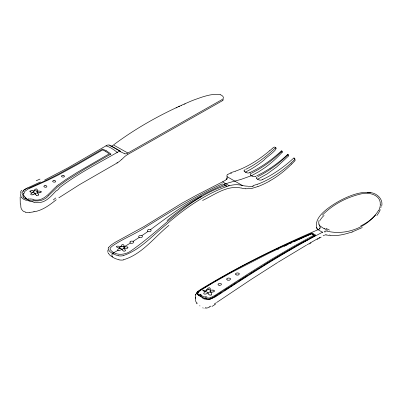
<?xml version="1.0" encoding="UTF-8"?>
<svg xmlns="http://www.w3.org/2000/svg" width="402" height="402" viewBox="0 0 402 402"><rect width="100%" height="100%" fill="white"/><g stroke="black" fill="none" stroke-linecap="round" stroke-linejoin="round"><path stroke-width="0.6" d="M32.954 192.483L32.989 192.02M116.635 246.577L116.756 246.949M196.95 303.862L195.633 300.982L195.397 297.058M195.382 298.369L195.462 294.028L195.402 295.033L195.442 294.299M205.482 291.802L206.593 289.978M20.145 197.02L20.276 203.955M22.537 194.171L22.562 193.885M20.693 204.015L20.874 207.231A16.105 11.256 -20.8 0 0 21.673 209.452L23.311 211.286L25.592 212.125M320.133 227.366L319.6 225.567M119.62 248.175L119.645 247.913M380.232 204.739C381.196 194.875 368.755 191.739 361.137 193.89C346.68 197.206 332.806 204.517 322.374 215.135M210.497 292.048L210.341 290.204M381.674 206.286C383.503 198.985 376.604 192.844 369.745 192.518M23.788 193.729L24.939 191.292L27.954 189.101L48.019 180.126L58.647 174.84L77.274 164.629L102.605 149.941L105.274 151.177M210.316 289.425L210.341 289.294A5.507 3.06 -11.7 0 0 210.341 288.822L210.331 288.777A4.146 2.301 -11.7 0 0 210.191 288.37A2.548 1.412 -11.3 0 0 209.99 288.128L209.844 288.013M37.291 192.9L37.446 191.834L37.059 191.267M205.829 291.601C207.553 292.038 207.899 293.244 209.904 291.907M381.001 207.176L380.89 207.653M34.265 190.558L34.25 190.613A5.588 2.98 0.2 0 0 34.205 190.89M319.077 220.447L318.736 222.396L318.942 224.06M41.225 191.97L40.713 192.442A2.864 1.839 6.3 0 1 40.446 192.558M125.278 250.712L125.057 250.994A0.764 0.442 0.3 0 1 124.57 251.155L123.911 251.084M34.316 190.412L34.351 190.327A5.759 3.025 -2.5 0 1 34.497 190.091M380.267 209.633L380.061 210.151M288.048 155.398L288.023 154.468L287.641 154.519A109.635 64.039 -59.2 0 1 270.129 168.302M379.95 210.407L379.719 210.919M379.599 211.176L379.337 211.698M319.886 228.14L319.55 228.658M349.765 196.075C341.594 199.367 333.846 203.749 326.891 209.151C321.469 213.527 314.972 219.728 316.615 227.426M378.307 210.774C367.855 227.678 345.584 235.914 326.479 231.024A4.784 4.347 15.9 0 0 325.072 231.15L324.218 231.401M379.197 211.97L378.9 212.502M21.256 192.548L20.693 194.101L20.874 195.995M378.749 212.769L376.865 215.567M227.401 174.468L227.085 175.031A13 5.311 11.5 0 0 226.954 175.634A14.583 5.955 11.5 0 0 227.029 176.483L227.306 178.553L225.427 180.171M108.736 247.3L111.304 244.868L115.284 242.24L143.931 226.602L182.056 203.136L196.9 195L223.09 181.578M23.472 191.774L23.894 191.292M197.447 292.214L197.508 292.143A6.065 2.286 -14.7 0 0 196.367 293.832M211.452 294.867L211.316 294.988A0.864 0.618 11.7 0 1 210.613 295.123M245.23 172.172C252.074 168.855 258.491 164.674 264.34 159.815C265.104 157.911 280.204 148.413 275.048 147.253A1.256 0.915 -18.4 0 0 274.264 147.127A1.367 0.99 -18.1 0 0 273.35 147.549L272.857 148.006M251.742 175.563L258.667 171.795L265.029 167.604A90.123 51.406 -60.8 0 0 282.149 152.308C283.294 151.524 281.174 150.237 281.214 151.288M287.641 154.519L288.375 155.006L288.571 155.956L276.671 166.936L267.325 173.805L257.491 179.327M56.27 190.679C50.702 196.719 44.155 204.638 34.848 202.121M291.726 164.066L294.767 160.951A1.327 1 -23.9 0 0 294.892 159.609M121.515 159.694L124.53 156.78A6.331 1.794 -41.9 0 1 127.268 154.78M48.722 195.472L57.612 186.94L66.978 180.091L85.571 168.569L110.977 154.021L106.234 150.71M48.707 195.488C44.918 200.171 38.692 201.809 32.924 200.472M293.957 160.318L294.525 159.775A1.367 0.995 -17.8 0 0 294.917 159.021M293.787 160.478L291.078 162.981M168.946 225.361C154.262 237.19 142.157 254.295 123.449 259.772M272.687 148.167L269.802 150.695M197.975 291.696C234.1 268.858 272.943 249.667 312.032 233.034M58.818 188.307C76.782 174.187 97.344 163.82 117.098 152.489M56.923 186.051C49.833 191.839 43.793 202.432 33.09 199.623M198.538 292.465L198.854 292.209M56.27 199.734C49.878 204.859 43.084 210.04 34.848 211.653M58.295 184.95L66.059 179.433L76.777 172.654L109.243 153.825L105.319 151.202M113.073 145.283L111.329 146.097L109.57 145.303M204.558 292.37C201.93 294.304 205.945 294.696 207.125 293.385M58.818 197.824L79.566 184.624L117.283 162.895M148.454 229.557A1.819 1.156 -6.1 0 1 150.539 229.637C166.549 217.768 182.508 205.708 200.136 196.282A309.681 178.795 -60 0 1 225.944 183.82L226.718 183.498A49.521 28.592 -60 0 1 229.2 182.619L240.778 179.478M23.497 190.322L28.286 187.578L40.461 181.95M147.991 231.457L141.831 235.683A1.854 1.141 -4.2 0 0 139.213 235.798A1.854 1.156 -3.7 0 0 139.223 237.431L133.052 241.396A1.854 1.105 -2.3 0 0 130.539 241.391M200.352 290.42L213.557 282.495L231.622 272.395L269.983 252.717L290.892 242.838L311.6 233.627L314.113 235.075L292.651 246.873L271.41 259.345L250.411 272.43L215.196 295.234L210.306 297.807M216.728 302.435L250.913 279.586L277.722 262.446M216.181 302.801L214.271 304.063M270.134 168.332L263.436 172.408L256.697 175.845M229.175 287.43L226.452 289.199M230.537 286.551L232.346 285.375M224.683 290.35L225.999 289.495M233.25 284.787L235.954 283.028M238.205 281.571L244.044 277.792M219.457 293.731L220.472 293.078M220.723 292.912L221.386 292.485M244.486 277.506L245.381 276.933M245.828 276.646L247.612 275.501M218.949 294.058L219.206 293.892M207.246 293.309L207.321 293.259A6.08 3.809 0.8 0 0 207.568 293.078A5.653 3.523 0.4 0 0 207.869 292.822M217.361 295.601C251.747 273.139 286.314 250.823 322.891 232.034M200.296 289.626C237.969 266.737 277.581 247.114 318.052 229.703L318.495 229.497M249.396 274.355L252.064 272.651M217.477 295.008L215.191 296.455M252.511 272.37L253.401 271.802M253.848 271.521L256.104 270.094M216.683 296.033L214.105 297.601M257.014 269.521L259.295 268.089M208.231 288.209L208.945 287.902M223.125 181.558L225.296 180.247M260.205 267.521L262.029 266.38M214.954 296.601L214.487 296.892M278.234 262.124L306.53 245.084M263.848 265.25L267.039 263.285M133.047 241.396A1.854 1.121 -1.8 0 1 133.067 242.974A1.854 1.121 -1.8 0 1 130.449 243.039L123.811 247.009M122.042 244.853L122.705 244.597A0.764 0.447 -0.7 0 1 123.193 244.627L123.776 245.019A2.874 1.683 -0.7 0 1 123.952 245.346M267.496 263.008L274.239 258.908M274.727 258.617L276.204 257.727M109.027 145.047L107.902 144.971L106.61 145.484L68.008 167.81L44.652 180.046M276.697 257.436L295.48 246.506M127.298 154.72L222.547 100.641A4.653 2.734 0.9 0 0 222.708 100.505M213.959 291.515L214.417 291.063A0.819 0.558 4 0 0 214.316 290.646L214.105 290.475M117.861 162.564L117.374 162.845M202.573 200.467C214.336 194.875 227.241 184.915 241.16 188.046M307.063 244.768L308.671 243.838M309.736 243.22L317.756 238.622M205.131 291.993L205.412 291.837M308.982 244.029L310.972 242.878M269.858 180.875L273.385 178.784A88.008 50.18 -60.9 0 0 274.797 177.85A89.49 50.979 -60.8 0 0 291.711 164.031M317.133 239.366L321.203 237.069M318.826 238.014L319.897 237.411M296.686 245.672L314.912 235.828A1.171 0.99 -1.8 0 1 314.731 235.793M118.912 250.531L117.871 250.406L113.414 252.843M117.143 152.469L117.861 152.092M307.897 239.607C275.018 256.878 244.21 277.697 212.854 297.5A30.507 23.06 19.3 0 1 212.241 297.817L210.764 298.45M244.527 170.071L244.994 169.84M309.952 238.351L315.761 235.24L315.404 234.989M362.308 227.547L352.654 231.738M113.073 253.024C108.947 256.838 116.027 259.094 118.987 259.647M212.814 297.862L212.377 298.088M210.864 306.083L209.105 306.902M35.044 193.468L37.084 192.865M28.582 188.216L47.406 179.724L58.848 173.955L78.048 163.353L102.575 149.102L106.153 150.665M251.833 173.071L258.416 169.508L264.928 165.322A109.635 62.496 -60.8 0 0 281.923 151.192M240.984 179.423L251.672 175.599L251.868 176.156M251.461 173.252L250.818 173.563A2.422 1.221 5.6 0 0 250.592 175.011M257.325 176.96L256.984 177.121A2.367 1.191 5.6 0 0 256.783 178.563M277.707 249.376L278.787 248.858M284.129 246.315L288.194 244.411M250.567 172.272L250.014 172.523M262.898 179.387L262.204 179.709M290.224 243.461L291.746 242.758M205.698 291.696L205.723 291.686A5.739 2.487 -1.6 0 1 205.115 291.641M293.782 241.818L296.827 240.426M297.334 240.195L300.379 238.818M249.803 172.619L249.456 172.775M255.933 176.197L255.657 176.317M262.134 179.739L261.481 180.001A2.447 1.291 5.7 0 1 258.893 179.86A3.11 1.568 5.6 0 1 258.325 179.583L257.159 178.905A3.11 1.563 5.7 0 1 256.697 178.583M300.887 238.587L303.927 237.225M304.435 236.999L307.48 235.652M307.987 235.431L311.535 233.874M220.432 187.382C185.543 200.704 161.147 229.929 131.208 250.702C124.937 255.451 115.093 255.918 110.294 249.677C109.213 248.426 111.439 246.908 112.294 246.074C121.208 239.858 131.364 235.738 140.69 230.2C167.307 213.819 193.734 197.035 222.155 183.86L222.753 184.191M203.256 290.068L202.995 290.184A0.864 0.392 -10.6 0 0 202.708 290.556M220.577 187.322L226.135 185.252M257.938 186.513L251.295 188.603L245.501 188.769M350.157 195.93C356.499 193.503 363.343 191.674 370.182 192.558L367.297 192.312M257.592 184.166L252.933 185.694M235.265 171.277L230.512 172.744M351.519 232.13C344.549 234.421 337.177 236.23 329.796 235.441M32.858 194.704L32.748 194.739A3.658 2.151 1.4 0 1 32.456 194.804L32.371 194.829A2.713 1.578 1.2 0 1 32.034 194.88L30.838 194.704L30.818 193.93A4.497 2.477 -2.1 0 1 31.482 193.322M34.823 190.754L36.1 190.749M210.668 299.153L208.879 299.52M241.934 185.417C237.024 183.99 231.833 184.764 227.08 186.412C204.196 194.608 184.036 209.045 165.825 224.889C152.257 235.748 140.117 250.044 123.168 255.632M123.434 248.737L123.394 248.748A2.301 0.598 -22.6 0 0 122.937 248.853M178.955 106.615L178.975 106.615A0.864 0.739 67.4 0 0 178.694 106.731M179.835 106.213L179.855 106.213A0.864 0.739 67.9 0 0 179.573 106.324M33.195 211.98L29.884 212.367M208.151 289.49L208.598 289.465M184.302 104.239L184.292 104.239A0.864 0.749 70.3 0 0 184.061 104.319M38.919 192.885L38.205 192.935M212.055 292.003L211.703 292.033M211.331 290.063L210.633 290.143A5.713 3.623 0 0 0 210.13 290.249M206.03 307.681L205.382 307.711M122.148 246.31L122.243 246.31A2.035 2.02 -83.7 0 1 123.55 246.707A0.915 0.769 41 0 1 123.736 246.934M38.924 191.086L39.044 191.091A4.447 2.97 1.9 0 1 40.064 191.171M247.738 186.206L246.29 186.116A13 5.311 11.6 0 1 244.813 185.945A14.583 5.96 11.6 0 1 242.828 185.603L242.135 185.463M326.208 234.979L329.017 235.346M212.492 290.058L212.593 290.063A4.11 2.985 0.7 0 1 213.311 290.159M32.522 190.744L33.853 191M121.565 249.411L121.801 249.431A0.819 0.598 -18.5 0 1 121.937 249.34M32.617 192.452L32.813 192.543A6.251 3.462 -2.1 0 0 32.607 192.618A5.889 3.236 -2.3 0 0 32.205 192.819L31.798 193.055A5.864 3.216 -2.4 0 0 31.472 193.287M32.451 192.427L32.11 192.372M205.186 291.54L204.859 291.48M33.195 201.884L29.884 201.261M118.701 255.757C114.846 254.928 110.585 253.23 108.374 249.793M30.316 199.211L28.356 198.809M204.688 291.445L204.161 291.324M242.431 185.528L227.075 176.659M124.072 248.667L124.123 248.677A1.442 0.703 -38.5 0 0 123.871 248.627M120.706 246.722L120.756 246.733A1.442 0.874 -89.4 0 0 120.494 246.717L120.434 246.743A2.111 1.337 72.4 0 0 120.193 246.838M28.658 199.704L27.637 199.452M31.472 192.226L31.17 192.146M236.708 274.958L236.773 274.973A1.809 1.116 3.7 0 0 238.738 274.807M227.869 280.109L227.939 280.129A1.844 1.146 3.2 0 0 229.849 280.003M127.223 247.009L127.901 247.341A0.764 0.447 -0.5 0 1 127.957 247.627L127.529 248.019A2.779 1.643 0 0 1 127.158 248.19M210.472 295.093L209.97 294.907M31.085 192.121L31.115 192.126A4.658 1.945 0.6 0 1 30.673 191.99M205.734 299.168L205.07 298.937M124.53 153.649L121.515 152.207A6.879 5.342 -87.3 0 0 117.826 151.931M25.592 200.101L23.311 199.075L21.668 197.528M220.376 94.746C222.055 95.224 224.617 97.284 222.854 99.003A4.869 2.764 -0.9 0 1 222.371 99.4L127.298 153.363A6.331 4.864 -87.4 0 1 124.514 153.735M25.733 198.859L25.452 198.744M36.768 195.533L37.492 195.739A0.819 0.543 9 0 0 37.853 195.704A0.94 0.628 9.4 0 0 38.255 195.432L38.411 195.091A2.628 1.744 6.3 0 0 38.431 194.875M312.098 233.07L315.284 234.904M209.779 287.978L209.542 287.892A0.819 0.422 -8.5 0 0 208.945 287.907M36.778 189.076L36.552 188.985A0.744 0.397 -5.4 0 0 36.265 188.95A0.965 0.492 -5.4 0 0 35.683 189.071L35.25 189.287A2.869 1.452 -5.5 0 0 35.044 189.437M36.381 190.865L36.889 191.297M204.457 298.4L203.261 297.756M110.389 145.805L120.575 151.368L112.042 146.338M318.113 229.733L322.479 232.255M214.03 290.43L213.794 290.319A2.553 1.829 1 0 0 213.367 290.174M327.404 230.341L324.228 228.507M33.225 192.538L33.567 192.739M203.211 297.545L202.487 297.143M127.906 153.031L113.459 144.981C137.479 126.972 164.101 112.459 191.739 100.817A153.072 86.817 -0.9 0 1 194.553 99.721L201.794 97.173A67.028 38.014 -0.9 0 1 206.326 95.842L208.407 95.324A38.27 21.708 -0.9 0 1 209.995 94.978L214.361 94.314L218.286 94.299A6.538 3.708 -0.9 0 1 220.376 94.741M40.939 191.478L40.542 191.307A2.452 1.633 2 0 0 40.28 191.236M311.706 233.939L312.128 234.175M203.583 296.716L203.095 296.44M199.915 295.817L200.558 296.179M199.663 295.676L199.186 295.405M199.548 295.445L200.799 296.163M312.545 234.411L312.856 234.587M200.432 294.902L201.236 295.359M202.322 297.58L200.603 296.581M275.682 148.589L275.993 148.77M250.541 175.026A2.588 1.301 5.7 0 0 250.893 175.282L251.064 175.383M252.185 176.031L252.27 176.081A2.588 1.306 5.6 0 0 252.732 176.292A2.422 1.281 5.8 0 0 255.657 176.357M312.957 234.647L313.475 234.949M33.713 192.819L34.341 193.186M202.955 296.359L201.819 295.696M202.357 297.068L201.075 296.324M281.762 152.097L282.159 152.328M250.994 175.342L252.149 176.011M227.009 179.609L226.577 179.493M241.406 187.92L241.883 188.201A14.743 6.025 11.6 0 0 245.501 188.774M222.597 181.88L229.291 185.749M201.266 295.38L201.714 295.636M199.101 295.189L198.653 294.927M313.786 235.125L314.912 235.788M200.045 294.676L199.548 294.38M200.563 296.555L196.457 293.812M112.66 257.139L110.073 255.391L108.64 253.672M198.94 295.259L198.417 294.942M224.793 185.357L226.03 186.106M200.005 305.942L199.638 305.696M117.871 250.406L117.665 249.813A2.814 1.598 0.5 0 1 117.846 249.496A5.161 2.92 0 0 1 119.655 248.305M198.271 294.847L197.472 294.038L197.809 293.158A7.347 2.372 -18.7 0 1 198.357 292.596M36.863 189.131L37.004 189.252A2.502 1.372 -7.3 0 1 37.165 189.473A3.633 1.995 -7.5 0 1 37.245 189.679L37.27 189.779A5.146 2.824 -8.3 0 1 37.296 190.156M31.276 190.729A2.628 1.352 -7.4 0 0 30.944 190.769L30.416 190.905A0.94 0.442 -7.8 0 0 29.944 191.141A0.819 0.387 -7.7 0 0 29.859 191.327L30.065 191.659M24.286 198.045L24.241 198.005A7.311 3.311 10.8 0 1 23.793 197.513M37.562 193.141L37.803 193.397M208.688 293.942L208.377 293.586M35.23 194.241L35.426 194.483A5.412 2.94 14.4 0 0 35.688 194.734M38.064 193.749L38.22 194.035M23.296 196.91L23.014 196.407A14.954 6.326 15.9 0 1 22.914 196.206L22.839 196.005M197.206 303.289L196.965 302.852M319.57 225.517L319.153 224.663M317.444 229.642L316.61 227.301L317.334 229.532M107.942 252.481L107.781 250.366M294.299 158.584L294.003 157.926L294.52 158.494A1.256 0.915 -18.4 0 1 294.872 159.026M281.45 150.896A109.57 64.003 -59.2 0 1 250.572 172.212M226.537 179.332A14.743 6.02 11.5 0 1 226.462 177.895M249.471 172.785A2.367 1.246 5.7 0 1 246.592 172.714M246.557 172.739A3.11 1.568 5.6 0 1 245.994 172.463L244.828 171.785A3.11 1.563 5.7 0 1 244.366 171.468M244.416 171.453A2.437 1.231 5.6 0 1 244.501 170.061M275.727 147.534A109.57 62.365 -60.7 0 1 245.743 169.353M108.309 249.803A7.738 4.306 -0.2 0 1 108.786 247.31M108.525 253.682A7.784 3.859 0.9 0 1 108.434 253.034M269.777 150.609A109.54 64.044 -59.1 0 1 235.276 171.212M230.738 173.373A19.663 6.216 3.2 0 1 231.562 173.151M227.718 174.558A12.995 4.945 8.7 0 1 230.381 173.357M269.858 180.93A112.58 64.124 -60.8 0 1 257.928 186.563M288.063 154.68A109.57 62.38 -60.7 0 1 258.074 176.493M293.782 158.011A109.57 64.003 -59.2 0 1 262.903 179.332M123.203 255.677A7.738 4.477 1.8 0 1 118.675 255.838M167.021 220.613A262.481 187.176 -80.7 0 1 201.658 196.322M123.565 259.938A7.784 4.387 6.7 0 1 118.917 259.833M291.098 163.066A109.54 62.431 -60.9 0 1 257.582 184.232M253.461 186.111A19.663 9.995 19.6 0 1 252.556 186.362M252.602 186.277A12.995 5.769 14 0 1 248.134 186.769M150.549 229.642A1.839 1.176 -5.9 0 1 150.464 231.381A1.839 1.176 -5.9 0 1 147.785 231.351A1.839 1.176 -5.9 0 1 148.298 229.617M141.831 235.683A1.854 1.156 -3.7 0 1 141.841 237.316A1.854 1.156 -3.7 0 1 139.223 237.431M130.449 243.039A1.854 1.121 -1.8 0 1 130.414 241.461M121.128 246.642A4.754 2.754 -0.5 0 1 121.987 244.828M123.972 245.346A5.201 3.04 -0.4 0 1 123.68 246.949M116.686 246.466A0.764 0.437 0.2 0 1 116.917 246.295L117.484 246.16A4.723 2.708 0.1 0 1 120.711 246.813M119.635 248.124A4.708 2.719 0.2 0 1 116.691 246.974M121.469 249.376A4.688 2.678 0.8 0 1 118.907 250.521M124.123 248.773A4.718 2.719 0.4 0 1 125.364 250.667M123.866 251.124A4.734 2.724 0 0 1 121.901 249.421M127.163 248.195A5.638 3.296 -0.1 0 1 124.313 248.572M123.911 247.079A4.739 2.769 -0.7 0 1 127.253 246.949M119.766 247.798A1.854 0.92 84.1 0 1 119.836 247.516M119.821 247.476A2.171 1.291 76.2 0 1 119.927 247.24M119.922 247.155A2.301 1.467 70.1 0 1 120.153 246.898M121.173 246.642A1.015 0.879 -10.9 0 1 121.303 246.557A1.528 1.427 1.7 0 1 121.58 246.441A2.055 2.005 22.5 0 1 122.148 246.341M123.916 247.185A1.507 0.568 81.9 0 1 124.107 247.501M124.173 247.225A2.281 0.955 -67.9 0 1 124.273 247.642M124.479 247.466A2.07 0.889 -64.3 0 1 124.54 247.928M124.494 247.878A1.538 0.417 -74.3 0 1 124.484 248.15M123.55 248.592A2.111 0.774 -27.6 0 1 123.866 248.547M122.499 249.114A2.171 0.588 -22.7 0 1 122.826 248.994M122.258 249.26A1.854 0.703 -23.8 0 1 122.509 249.15M120.876 248.592A1.342 0.935 39.8 0 1 121.726 249.054M119.861 248.185A2.241 0.467 37.5 0 1 120.726 248.592M120.027 248.547A1.769 0.372 40.5 0 1 120.148 248.617M224.673 184.709A0.623 0.362 -60 0 1 224.009 184.814A0.623 0.362 -60 0 1 224.432 183.92A0.623 0.362 -60 0 1 224.859 184.322M113.56 253.089A0.623 0.362 -60 0 1 112.861 253.315A0.623 0.362 -60 0 1 113.233 252.396A0.623 0.362 -60 0 1 113.696 252.763M226.914 186.287A1.306 1.131 8.4 0 1 226.467 186.267M226.351 185.206A1.306 1.136 8.4 0 1 226.798 185.227M117.198 152.433A32.537 18.783 60 0 0 114.409 150.202L111.58 148.343A29.843 17.231 60 0 0 109.455 147.222L108.746 146.891A31.683 18.291 60 0 0 105.952 145.866M56.602 190.93A76.988 57.586 25.1 0 1 59.205 188.628M34.894 202.312A23.738 10.723 12.7 0 1 33.215 202.075M29.914 201.106A15.04 5.186 11.9 0 1 25.718 200.005M21.497 197.513A16.105 6.402 16.1 0 1 20.793 195.98M20.648 192.613A15.186 5.663 -6.7 0 1 21.713 190.231M39.989 179.086A77.827 19.542 -17.5 0 1 36.175 180.734M109.128 144.916A13.874 6.447 -51.4 0 1 109.595 145.273M117.198 162.941A32.537 18.783 60 0 1 116.851 162.845M53.325 199.945A76.988 24.411 -17.3 0 1 55.777 197.95M34.823 211.497A23.738 15.904 -15.3 0 1 33.19 211.829M29.874 212.442A15.04 11.296 -17.1 0 1 25.542 212.236M121.419 159.664A6.879 1.975 -41 0 1 117.907 162.438M110.384 154.378A1.186 0.879 2.8 0 1 109.962 154.363M33.009 201.075A17.708 7.311 10.3 0 1 28.447 200.256M27.673 199.407A10.367 3.995 9.9 0 1 26.622 199.106M26.592 198.925A7.447 3.115 9.2 0 1 25.949 198.714M25.507 198.673A4.301 2.181 6.1 0 1 24.929 198.402M24.381 198.593A4.533 2.427 4.6 0 1 23.909 198.131M23.532 197.482A10.638 4.879 10.3 0 1 23.15 196.91M23.326 196.06A19.261 8.125 16.1 0 1 22.728 194.211M23.221 193.875A17.593 7.663 7.1 0 1 22.643 191.684M22.683 191.352A15.231 5.563 -12.4 0 1 27.497 187.9M23.602 195.749A18.306 8.266 9.6 0 1 23.859 193.744M24.472 196.387A14.14 6.216 15.8 0 1 24.19 195.819M25.562 197.623A7.839 3.563 12.9 0 1 24.537 196.412M25.854 197.874A2.96 1.457 8.5 0 1 25.527 197.663M26.246 198.342A3.955 2.201 3 0 1 25.567 198.02M28.055 199.322A8.362 4.105 6.2 0 1 25.969 198.704M33.049 199.256A18.452 7.025 9.1 0 1 30.411 198.864M56.853 186A105.083 74.335 16.3 0 1 58.225 184.9M176.091 107.937A0.859 0.734 66.2 0 1 176.277 107.847M176.95 107.535A0.864 0.734 66.6 0 1 177.076 107.465M181.347 105.52A0.864 0.744 68.8 0 1 181.508 105.445M184.99 103.912A0.864 0.749 70.9 0 1 185.126 103.862M223.417 99.525A4.658 2.739 0.9 0 1 222.698 100.5M34.904 193.608A0.653 0.432 -13.8 0 1 35.074 193.508M34.336 192.865A1.186 0.869 31.2 0 1 35.24 193.442M33.195 191.95A2.261 1.392 65.1 0 1 33.537 191.226M33.738 191.091A1.698 1.156 71.1 0 1 33.989 191.101M33.441 194.473A5.146 3.055 1.7 0 1 32.869 194.684M33.512 194.457A5.914 3.548 2.1 0 0 33.868 194.282L34.306 194.035A5.935 3.573 2.2 0 0 34.612 193.829M34.657 193.794A6.216 3.729 2 0 0 34.768 193.709L34.868 193.618A5.196 2.985 9.2 0 0 34.939 193.834M34.537 190.056A4.668 2.382 -5 0 1 34.984 189.543M34.2 190.925A5.935 3.171 1.3 0 0 34.195 191.05L34.2 191.121A4.804 2.925 -9.1 0 0 33.899 191.035M36.924 191.302A6.045 3.447 -2.1 0 0 37.049 191.081L37.26 190.442A5.929 3.261 -7.8 0 0 37.296 190.176M36.894 191.282A5.306 3.211 1.2 0 1 37.255 191.206M38.843 191.061A5.864 3.799 1.9 0 0 38.376 191.071L37.783 191.151A5.909 3.638 1.5 0 0 37.356 191.181M37.687 192.915A5.08 2.764 3.4 0 1 37.361 192.9M38.2 192.905A5.618 3.121 3.5 0 1 37.738 192.905M39.245 192.814A5.698 3.397 4.2 0 1 38.924 192.854M40.326 192.533A4.593 2.814 4.7 0 1 39.275 192.764M40.929 191.488A0.844 0.538 5.1 0 1 41.255 191.97M38.22 194.161A4.08 2.708 4.1 0 1 38.421 194.809M35.1 194.141A5.683 3.191 11.7 0 1 34.939 193.875M36.411 195.246A4.09 2.251 13.7 0 1 35.778 194.744M36.778 195.523A2.407 1.442 10.4 0 1 36.517 195.387M31.371 190.608A4.115 2.437 -8.8 0 1 32.527 190.628M30.225 191.779A2.407 1.105 -2.8 0 1 30.049 191.664M30.557 191.975A3.482 1.548 -1.3 0 1 30.245 191.824M45.657 185.608A1.563 0.94 -1.2 0 1 46.521 185.92A1.477 0.879 0.8 0 1 46.838 186.593A1.412 0.849 2.2 0 1 46.446 187.046M44.426 185.734A1.412 0.834 -1.9 0 1 45.627 185.543M43.949 186.543A1.412 0.774 -2.4 0 1 44.341 185.83M44.014 186.639A1.523 0.839 2.5 0 0 45.672 187.262A1.412 0.829 1.7 0 0 46.295 187.101M54.466 180.523A1.563 0.94 -1.2 0 1 55.33 180.835A1.477 0.879 0.8 0 1 55.647 181.508A1.412 0.849 2.2 0 1 55.255 181.96M53.235 180.649A1.412 0.834 -1.9 0 1 54.436 180.458M52.757 181.458A1.412 0.774 -2.4 0 1 53.149 180.744M52.823 181.553A1.523 0.839 2.5 0 0 54.481 182.176A1.412 0.829 1.7 0 0 55.104 182.016M63.275 175.438A1.563 0.94 -1.2 0 1 64.134 175.749A1.477 0.879 0.8 0 1 64.451 176.423A1.412 0.849 2.2 0 1 64.064 176.875M62.044 175.563A1.412 0.834 -1.9 0 1 63.245 175.372M61.566 176.372A1.412 0.774 -2.4 0 1 61.958 175.659M61.632 176.468A1.523 0.839 2.5 0 0 63.29 177.091A1.412 0.829 1.7 0 0 63.913 176.93M329.474 230.08A16.974 3.442 36.1 0 1 325.982 228.331M380.357 204.749A31.652 22.547 2.4 0 1 378.594 210.849M320.022 220.447A36.416 17.457 -11.1 0 1 324.077 215.412M319.012 224.678A17.557 9.13 1.2 0 1 318.846 224.065M323.118 235.823A3.181 0.422 -23.7 0 1 323.896 235.451M324.464 235.351A3.593 2.97 -31.5 0 1 325.017 235.215M325.012 234.813A6.829 6.176 -39.2 0 1 326.238 234.833M330.057 235.095A13.437 4.005 3 0 1 329.344 235.009M320.057 228.492A17.693 0.518 27.8 0 1 319.741 228.326M319.59 228.683A5.065 3.98 42.8 0 1 318.685 229.723M320.173 227.346A4.784 1.915 -33.7 0 1 319.972 228.11M197.236 291.882A21.351 7.422 -17.2 0 1 200.452 289.651M206.276 297.847A10.296 2.392 22.9 0 1 204.553 297.018M208.733 299.204A5.678 3.472 14.5 0 1 205.864 298.822M213.954 297.45A23.286 17.598 19.9 0 1 210.563 299.013M324.771 232.09A5.08 0.673 -22.5 0 1 325.394 231.808M205.115 308.51A10.311 8.12 -47.6 0 1 204.894 308.485M203.306 308.068A10.311 8.12 -47.6 0 1 202.693 307.791M209.336 307.228A5.663 3.256 -20.4 0 1 205.834 308.138M215.452 304.193A22.803 8.573 -19.6 0 1 211.954 306.44M375.664 214.944A61.566 44.657 7.1 0 1 360.74 225.939M352.795 231.864A61.566 33.17 -3.1 0 1 351.655 232.255M324.449 228.909A16.904 4.191 40.3 0 1 319.294 225.331M313.701 233.984A0.623 0.362 -60 0 1 313.47 234.652A0.623 0.362 -60 0 1 312.957 234.858M312.877 234.778A0.623 0.362 -60 0 1 312.887 234.286M199.447 294.907A17.14 3.266 38.1 0 1 200.005 295.204M205.558 298.812A16.502 0.332 29.7 0 1 204.648 298.284M205.528 298.646A6.467 2.342 20.7 0 1 204.678 298.254M206.839 298.314A5.382 3 18.7 0 1 206.598 298.254M209.316 299.304A10.362 8.08 24.1 0 1 209.146 299.344M198.352 292.239A10.251 4.02 -14.9 0 1 200.643 290.49M198.096 293.309A4.126 1.739 -11.9 0 1 198.467 292.249M197.945 294.626A8.14 3.402 -1.5 0 1 197.568 293.334M204.442 296.872A12.311 3.322 21.4 0 1 204.025 296.646M207.085 297.078A6.522 2.216 19.3 0 1 205.342 296.339M208.965 297.957A4.517 2.95 12.5 0 1 206.829 297.907M210.251 297.776A8.367 6.07 14.7 0 1 209.05 298.093M210.799 298.5A10.849 8.12 18.1 0 1 209.467 298.907M209.296 298.982A5.698 4.171 16.3 0 1 206.658 299.073M206.658 298.942A4.603 3.03 13.6 0 1 206.367 298.882M206.337 299.008A5.352 3.377 13.5 0 1 205.136 298.626M204.568 299.173A8.407 4.618 14.4 0 1 202.337 297.932M201.211 294.731A9.713 2.065 18.4 0 1 199.985 294.138M197.799 293.782A5.362 2.146 0.1 0 1 196.96 292.179M197.437 292.148A8.975 3.533 -14.1 0 1 197.9 291.691M218.105 284.696A1.708 0.965 -3.8 0 1 219.592 283.395A1.708 0.965 -3.8 0 1 221.442 284.385A1.708 0.965 -3.8 0 1 219.226 285.294M219.095 285.345A1.824 1.04 1.5 0 1 218.165 284.792M227.271 278.4A1.834 1.03 -3.3 0 1 229.225 278.099L229.306 278.119A1.894 1.191 -4.5 0 1 230.291 278.681M230.346 278.727A1.839 1.126 -2.4 0 1 229.974 279.837M227.828 280.139A1.884 1.06 2.1 0 1 226.864 279.546M226.919 279.48A1.839 1 2.2 0 1 227.09 278.445M239.084 273.571A1.884 1.171 -3.9 0 0 238.105 273.003L238.019 272.993A1.809 1.005 -2.8 0 0 236.612 273.069A1.794 0.955 -3.5 0 0 236.09 273.275M239.14 273.616A1.814 1.1 -1.8 0 1 238.848 274.641M236.657 274.988A1.884 1.05 2.6 0 1 235.693 274.39M235.753 274.32A1.804 0.97 2.7 0 1 235.914 273.315M210.608 291.968A7.286 5.643 -22.3 0 1 210.899 292.289M210.844 292.385A5.924 4.377 -10.7 0 1 211.02 292.601M211.201 292.807A3.899 2.859 -8.9 0 1 211.537 294.877M209.698 295.113A4.321 2.754 12.2 0 1 208.462 293.988M208.186 293.204A5.723 3.186 16.7 0 1 207.985 292.862M211.638 290.159A5.497 3.759 0.8 0 1 212.462 290.164M214.085 291.636A4.522 3.065 7.2 0 1 212.085 292.118M211.372 292.123A6.095 3.548 3.6 0 1 210.799 292.123M210.125 289.912A5.728 3.271 -7.4 0 1 209.985 290.179M207.181 290.048A6.311 3.392 3.9 0 1 207.176 289.646M207.286 289.269A4.522 2.392 -3.2 0 1 208.03 288.149M203.392 290.505A3.95 1.794 -11.9 0 1 205.638 290.299M206.332 289.917A5.929 3.93 -17.1 0 1 206.638 289.983M206.713 289.942A5.578 3.713 -17.4 0 1 206.945 290.008M204.352 291.209A4.321 1.538 0.7 0 1 203.055 290.787M206.583 289.932A1.467 0.925 79.2 0 1 207.01 290.048M207.739 289.832A1.306 1.04 -21.5 0 1 208.151 289.716M208.623 289.566A1.417 1.397 -89.4 0 1 209.995 289.958M210.025 291.646A1.452 0.789 -51.7 0 1 210.427 291.852"/></g></svg>
